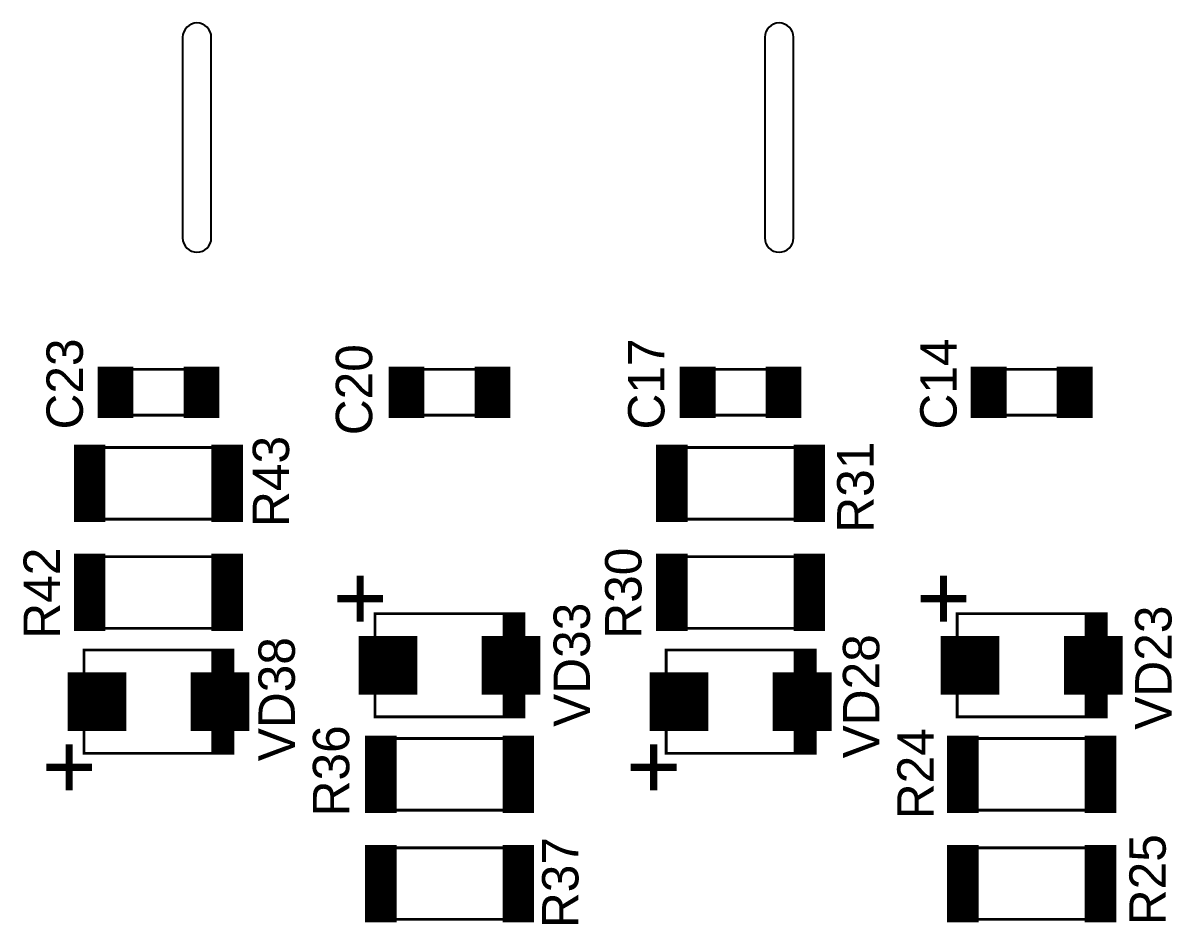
# Model space of a CAD drawing. Extents: x 25 to 880, y 8 to 306.
# Drawn here: x 728.2 to 778.3, y 181.2 to 220.6 of the extents above; entities that cross this region are included whole.
import ezdxf
from ezdxf.enums import TextEntityAlignment as Align

# ---------------------------------------------------------------- set-up
doc = ezdxf.new("R2010")
doc.units = 0
doc.header["$MEASUREMENT"] = 0
for name, color, linetype in [('BOARD', 7, 'Continuous'), ('BOT', 7, 'Continuous'), ('BOT_ASY', 7, 'Continuous')]:
    doc.layers.add(name, color=color, linetype=linetype)

msp = doc.modelspace()

# ---------------------------------------------------------------- linework, layer by layer
at = {"layer": 'BOARD'}
for points in [[(736.3862, 211.175), (736.3862, 219.925, 0.414214), (735.7612, 220.55, 0.414214), (735.1362, 219.925), (735.1362, 211.175, 0.414214), (735.7612, 210.55, 0.414214)], [(761.7875, 211.175), (761.7875, 219.925, 0.414214), (761.1625, 220.55, 0.414214), (760.5375, 219.925), (760.5375, 211.175, 0.414214), (761.1625, 210.55, 0.414214)]]:
    msp.add_lwpolyline(points, format="xyb", close=True, dxfattribs=at)
at = {"layer": 'BOT', "const_width": 0.125}
for points in [[(731.4875, 203.375), (732.925, 203.375), (732.925, 205.5), (731.4875, 205.5)], [(735.2375, 203.375), (736.675, 203.375), (736.675, 205.5), (735.2375, 205.5)], [(744.1875, 203.375), (745.625, 203.375), (745.625, 205.5), (744.1875, 205.5)], [(747.9375, 203.375), (749.375, 203.375), (749.375, 205.5), (747.9375, 205.5)], [(756.8875, 203.375), (758.325, 203.375), (758.325, 205.5), (756.8875, 205.5)], [(760.6375, 203.375), (762.075, 203.375), (762.075, 205.5), (760.6375, 205.5)], [(769.5875, 203.375), (771.025, 203.375), (771.025, 205.5), (769.5875, 205.5)], [(773.3375, 203.375), (774.775, 203.375), (774.775, 205.5), (773.3375, 205.5)], [(730.4562, 198.8437), (731.7062, 198.8437), (731.7062, 202.0937), (730.4562, 202.0937)], [(736.4562, 198.8437), (737.7062, 198.8437), (737.7062, 202.0937), (736.4562, 202.0937)], [(755.8562, 198.8437), (757.1062, 198.8437), (757.1062, 202.0937), (755.8562, 202.0937)], [(761.8562, 198.8437), (763.1062, 198.8437), (763.1062, 202.0937), (761.8562, 202.0937)], [(730.4562, 194.0813), (731.7062, 194.0813), (731.7062, 197.3313), (730.4562, 197.3313)], [(736.4562, 194.0813), (737.7062, 194.0813), (737.7062, 197.3313), (736.4562, 197.3313)], [(755.8562, 194.0813), (757.1062, 194.0813), (757.1062, 197.3313), (755.8562, 197.3313)], [(761.8562, 194.0813), (763.1062, 194.0813), (763.1062, 197.3313), (761.8562, 197.3313)], [(742.875, 191.3125), (745.3125, 191.3125), (745.3125, 193.75), (742.875, 193.75)], [(748.25, 191.3125), (750.6875, 191.3125), (750.6875, 193.75), (748.25, 193.75)], [(768.275, 191.3125), (770.7125, 191.3125), (770.7125, 193.75), (768.275, 193.75)], [(773.65, 191.3125), (776.0875, 191.3125), (776.0875, 193.75), (773.65, 193.75)], [(730.175, 189.725), (732.6125, 189.725), (732.6125, 192.1625), (730.175, 192.1625)], [(735.55, 189.725), (737.9875, 189.725), (737.9875, 192.1625), (735.55, 192.1625)], [(755.575, 189.725), (758.0125, 189.725), (758.0125, 192.1625), (755.575, 192.1625)], [(760.95, 189.725), (763.3875, 189.725), (763.3875, 192.1625), (760.95, 192.1625)], [(743.1562, 186.1437), (744.4062, 186.1437), (744.4062, 189.3938), (743.1562, 189.3938)], [(749.1562, 186.1437), (750.4062, 186.1437), (750.4062, 189.3938), (749.1562, 189.3938)], [(768.5562, 186.1437), (769.8062, 186.1437), (769.8062, 189.3938), (768.5562, 189.3938)], [(774.5562, 186.1437), (775.8062, 186.1437), (775.8062, 189.3938), (774.5562, 189.3938)], [(743.1562, 181.3812), (744.4062, 181.3812), (744.4062, 184.6312), (743.1562, 184.6312)], [(749.1562, 181.3812), (750.4062, 181.3812), (750.4062, 184.6312), (749.1562, 184.6312)], [(768.5562, 181.3812), (769.8062, 181.3812), (769.8062, 184.6312), (768.5562, 184.6312)], [(774.5562, 181.3812), (775.8062, 181.3812), (775.8062, 184.6312), (774.5562, 184.6312)]]:
    msp.add_lwpolyline(points, close=True, dxfattribs=at)
for points in [[(731.55, 203.375), (731.55, 205.5)], [(731.675, 203.375), (731.675, 205.5)], [(731.8, 203.375), (731.8, 205.5)], [(731.925, 203.375), (731.925, 205.5)], [(732.05, 203.375), (732.05, 205.5)], [(732.175, 203.375), (732.175, 205.5)], [(732.3, 203.375), (732.3, 205.5)], [(732.425, 203.375), (732.425, 205.5)], [(732.55, 203.375), (732.55, 205.5)], [(732.675, 203.375), (732.675, 205.5)], [(732.8, 203.375), (732.8, 205.5)], [(732.925, 203.375), (732.925, 205.5)], [(735.3, 203.375), (735.3, 205.5)], [(735.425, 203.375), (735.425, 205.5)], [(735.55, 203.375), (735.55, 205.5)], [(735.675, 203.375), (735.675, 205.5)], [(735.8, 203.375), (735.8, 205.5)], [(735.925, 203.375), (735.925, 205.5)], [(736.05, 203.375), (736.05, 205.5)], [(736.175, 203.375), (736.175, 205.5)], [(736.3, 203.375), (736.3, 205.5)], [(736.425, 203.375), (736.425, 205.5)], [(736.55, 203.375), (736.55, 205.5)], [(736.675, 203.375), (736.675, 205.5)], [(744.3, 203.375), (744.3, 205.5)], [(744.425, 203.375), (744.425, 205.5)], [(744.55, 203.375), (744.55, 205.5)], [(744.675, 203.375), (744.675, 205.5)], [(744.8, 203.375), (744.8, 205.5)], [(744.925, 203.375), (744.925, 205.5)], [(745.05, 203.375), (745.05, 205.5)], [(745.175, 203.375), (745.175, 205.5)], [(745.3, 203.375), (745.3, 205.5)], [(745.425, 203.375), (745.425, 205.5)], [(745.55, 203.375), (745.55, 205.5)], [(748.05, 203.375), (748.05, 205.5)], [(748.175, 203.375), (748.175, 205.5)], [(748.3, 203.375), (748.3, 205.5)], [(748.425, 203.375), (748.425, 205.5)], [(748.55, 203.375), (748.55, 205.5)], [(748.675, 203.375), (748.675, 205.5)], [(748.8, 203.375), (748.8, 205.5)], [(748.925, 203.375), (748.925, 205.5)], [(749.05, 203.375), (749.05, 205.5)], [(749.175, 203.375), (749.175, 205.5)], [(749.3, 203.375), (749.3, 205.5)], [(756.925, 203.375), (756.925, 205.5)], [(757.05, 203.375), (757.05, 205.5)], [(757.175, 203.375), (757.175, 205.5)], [(757.3, 203.375), (757.3, 205.5)], [(757.425, 203.375), (757.425, 205.5)], [(757.55, 203.375), (757.55, 205.5)], [(757.675, 203.375), (757.675, 205.5)], [(757.8, 203.375), (757.8, 205.5)], [(757.925, 203.375), (757.925, 205.5)], [(758.05, 203.375), (758.05, 205.5)], [(758.175, 203.375), (758.175, 205.5)], [(758.3, 203.375), (758.3, 205.5)], [(760.675, 203.375), (760.675, 205.5)], [(760.8, 203.375), (760.8, 205.5)], [(760.925, 203.375), (760.925, 205.5)], [(761.05, 203.375), (761.05, 205.5)], [(761.175, 203.375), (761.175, 205.5)], [(761.3, 203.375), (761.3, 205.5)], [(761.425, 203.375), (761.425, 205.5)], [(761.55, 203.375), (761.55, 205.5)], [(761.675, 203.375), (761.675, 205.5)], [(761.8, 203.375), (761.8, 205.5)], [(761.925, 203.375), (761.925, 205.5)], [(762.05, 203.375), (762.05, 205.5)], [(769.675, 203.375), (769.675, 205.5)], [(769.8, 203.375), (769.8, 205.5)], [(769.925, 203.375), (769.925, 205.5)], [(770.05, 203.375), (770.05, 205.5)], [(770.175, 203.375), (770.175, 205.5)], [(770.3, 203.375), (770.3, 205.5)], [(770.425, 203.375), (770.425, 205.5)], [(770.55, 203.375), (770.55, 205.5)], [(770.675, 203.375), (770.675, 205.5)], [(770.8, 203.375), (770.8, 205.5)], [(770.925, 203.375), (770.925, 205.5)], [(773.425, 203.375), (773.425, 205.5)], [(773.55, 203.375), (773.55, 205.5)], [(773.675, 203.375), (773.675, 205.5)], [(773.8, 203.375), (773.8, 205.5)], [(773.925, 203.375), (773.925, 205.5)], [(774.05, 203.375), (774.05, 205.5)], [(774.175, 203.375), (774.175, 205.5)], [(774.3, 203.375), (774.3, 205.5)], [(774.425, 203.375), (774.425, 205.5)], [(774.55, 203.375), (774.55, 205.5)], [(774.675, 203.375), (774.675, 205.5)], [(730.55, 198.8437), (730.55, 202.0937)], [(730.675, 198.8437), (730.675, 202.0937)], [(730.8, 198.8437), (730.8, 202.0937)], [(730.925, 198.8437), (730.925, 202.0937)], [(731.05, 198.8437), (731.05, 202.0937)], [(731.175, 198.8437), (731.175, 202.0937)], [(731.3, 198.8437), (731.3, 202.0937)], [(731.425, 198.8437), (731.425, 202.0937)], [(731.55, 198.8437), (731.55, 202.0937)], [(731.675, 198.8437), (731.675, 202.0937)], [(736.55, 198.8437), (736.55, 202.0937)], [(736.675, 198.8437), (736.675, 202.0937)], [(736.8, 198.8437), (736.8, 202.0937)], [(736.925, 198.8437), (736.925, 202.0937)], [(737.05, 198.8437), (737.05, 202.0937)], [(737.175, 198.8437), (737.175, 202.0937)], [(737.3, 198.8437), (737.3, 202.0937)], [(737.425, 198.8437), (737.425, 202.0937)], [(737.55, 198.8437), (737.55, 202.0937)], [(737.675, 198.8437), (737.675, 202.0937)], [(755.925, 198.8437), (755.925, 202.0937)], [(756.05, 198.8437), (756.05, 202.0937)], [(756.175, 198.8437), (756.175, 202.0937)], [(756.3, 198.8437), (756.3, 202.0937)], [(756.425, 198.8437), (756.425, 202.0937)], [(756.55, 198.8437), (756.55, 202.0937)], [(756.675, 198.8437), (756.675, 202.0937)], [(756.8, 198.8437), (756.8, 202.0937)], [(756.925, 198.8437), (756.925, 202.0937)], [(757.05, 198.8437), (757.05, 202.0937)], [(761.925, 198.8437), (761.925, 202.0937)], [(762.05, 198.8437), (762.05, 202.0937)], [(762.175, 198.8437), (762.175, 202.0937)], [(762.3, 198.8437), (762.3, 202.0937)], [(762.425, 198.8437), (762.425, 202.0937)], [(762.55, 198.8437), (762.55, 202.0937)], [(762.675, 198.8437), (762.675, 202.0937)], [(762.8, 198.8437), (762.8, 202.0937)], [(762.925, 198.8437), (762.925, 202.0937)], [(763.05, 198.8437), (763.05, 202.0937)], [(730.55, 194.0813), (730.55, 197.3313)], [(730.675, 194.0813), (730.675, 197.3313)], [(730.8, 194.0813), (730.8, 197.3313)], [(730.925, 194.0813), (730.925, 197.3313)], [(731.05, 194.0813), (731.05, 197.3313)], [(731.175, 194.0813), (731.175, 197.3313)], [(731.3, 194.0813), (731.3, 197.3313)], [(731.425, 194.0813), (731.425, 197.3313)], [(731.55, 194.0813), (731.55, 197.3313)], [(731.675, 194.0813), (731.675, 197.3313)], [(736.55, 194.0813), (736.55, 197.3313)], [(736.675, 194.0813), (736.675, 197.3313)], [(736.8, 194.0813), (736.8, 197.3313)], [(736.925, 194.0813), (736.925, 197.3313)], [(737.05, 194.0813), (737.05, 197.3313)], [(737.175, 194.0813), (737.175, 197.3313)], [(737.3, 194.0813), (737.3, 197.3313)], [(737.425, 194.0813), (737.425, 197.3313)], [(737.55, 194.0813), (737.55, 197.3313)], [(737.675, 194.0813), (737.675, 197.3313)], [(755.925, 194.0813), (755.925, 197.3313)], [(756.05, 194.0813), (756.05, 197.3313)], [(756.175, 194.0813), (756.175, 197.3313)], [(756.3, 194.0813), (756.3, 197.3313)], [(756.425, 194.0813), (756.425, 197.3313)], [(756.55, 194.0813), (756.55, 197.3313)], [(756.675, 194.0813), (756.675, 197.3313)], [(756.8, 194.0813), (756.8, 197.3313)], [(756.925, 194.0813), (756.925, 197.3313)], [(757.05, 194.0813), (757.05, 197.3313)], [(761.925, 194.0813), (761.925, 197.3313)], [(762.05, 194.0813), (762.05, 197.3313)], [(762.175, 194.0813), (762.175, 197.3313)], [(762.3, 194.0813), (762.3, 197.3313)], [(762.425, 194.0813), (762.425, 197.3313)], [(762.55, 194.0813), (762.55, 197.3313)], [(762.675, 194.0813), (762.675, 197.3313)], [(762.8, 194.0813), (762.8, 197.3313)], [(762.925, 194.0813), (762.925, 197.3313)], [(763.05, 194.0813), (763.05, 197.3313)], [(742.925, 191.3125), (742.925, 193.75)], [(743.05, 191.3125), (743.05, 193.75)], [(743.175, 191.3125), (743.175, 193.75)], [(743.3, 191.3125), (743.3, 193.75)], [(743.425, 191.3125), (743.425, 193.75)], [(743.55, 191.3125), (743.55, 193.75)], [(743.675, 191.3125), (743.675, 193.75)], [(743.8, 191.3125), (743.8, 193.75)], [(743.925, 191.3125), (743.925, 193.75)], [(744.05, 191.3125), (744.05, 193.75)], [(744.175, 191.3125), (744.175, 193.75)], [(744.3, 191.3125), (744.3, 193.75)], [(744.425, 191.3125), (744.425, 193.75)], [(744.55, 191.3125), (744.55, 193.75)], [(744.675, 191.3125), (744.675, 193.75)], [(744.8, 191.3125), (744.8, 193.75)], [(744.925, 191.3125), (744.925, 193.75)], [(745.05, 191.3125), (745.05, 193.75)], [(745.175, 191.3125), (745.175, 193.75)], [(745.3, 191.3125), (745.3, 193.75)], [(748.3, 191.3125), (748.3, 193.75)], [(748.425, 191.3125), (748.425, 193.75)], [(748.55, 191.3125), (748.55, 193.75)], [(748.675, 191.3125), (748.675, 193.75)], [(748.8, 191.3125), (748.8, 193.75)], [(748.925, 191.3125), (748.925, 193.75)], [(749.05, 191.3125), (749.05, 193.75)], [(749.175, 191.3125), (749.175, 193.75)], [(749.3, 191.3125), (749.3, 193.75)], [(749.425, 191.3125), (749.425, 193.75)], [(749.55, 191.3125), (749.55, 193.75)], [(749.675, 191.3125), (749.675, 193.75)], [(749.8, 191.3125), (749.8, 193.75)], [(749.925, 191.3125), (749.925, 193.75)], [(750.05, 191.3125), (750.05, 193.75)], [(750.175, 191.3125), (750.175, 193.75)], [(750.3, 191.3125), (750.3, 193.75)], [(750.425, 191.3125), (750.425, 193.75)], [(750.55, 191.3125), (750.55, 193.75)], [(750.675, 191.3125), (750.675, 193.75)], [(768.3, 191.3125), (768.3, 193.75)], [(768.425, 191.3125), (768.425, 193.75)], [(768.55, 191.3125), (768.55, 193.75)], [(768.675, 191.3125), (768.675, 193.75)], [(768.8, 191.3125), (768.8, 193.75)], [(768.925, 191.3125), (768.925, 193.75)], [(769.05, 191.3125), (769.05, 193.75)], [(769.175, 191.3125), (769.175, 193.75)], [(769.3, 191.3125), (769.3, 193.75)], [(769.425, 191.3125), (769.425, 193.75)], [(769.55, 191.3125), (769.55, 193.75)], [(769.675, 191.3125), (769.675, 193.75)], [(769.8, 191.3125), (769.8, 193.75)], [(769.925, 191.3125), (769.925, 193.75)], [(770.05, 191.3125), (770.05, 193.75)], [(770.175, 191.3125), (770.175, 193.75)], [(770.3, 191.3125), (770.3, 193.75)], [(770.425, 191.3125), (770.425, 193.75)], [(770.55, 191.3125), (770.55, 193.75)], [(770.675, 191.3125), (770.675, 193.75)], [(773.675, 191.3125), (773.675, 193.75)], [(773.8, 191.3125), (773.8, 193.75)], [(773.925, 191.3125), (773.925, 193.75)], [(774.05, 191.3125), (774.05, 193.75)], [(774.175, 191.3125), (774.175, 193.75)], [(774.3, 191.3125), (774.3, 193.75)], [(774.425, 191.3125), (774.425, 193.75)], [(774.55, 191.3125), (774.55, 193.75)], [(774.675, 191.3125), (774.675, 193.75)], [(774.8, 191.3125), (774.8, 193.75)], [(774.925, 191.3125), (774.925, 193.75)], [(775.05, 191.3125), (775.05, 193.75)], [(775.175, 191.3125), (775.175, 193.75)], [(775.3, 191.3125), (775.3, 193.75)], [(775.425, 191.3125), (775.425, 193.75)], [(775.55, 191.3125), (775.55, 193.75)], [(775.675, 191.3125), (775.675, 193.75)], [(775.8, 191.3125), (775.8, 193.75)], [(775.925, 191.3125), (775.925, 193.75)], [(776.05, 191.3125), (776.05, 193.75)], [(730.175, 189.725), (730.175, 192.1625)], [(730.3, 189.725), (730.3, 192.1625)], [(730.425, 189.725), (730.425, 192.1625)], [(730.55, 189.725), (730.55, 192.1625)], [(730.675, 189.725), (730.675, 192.1625)], [(730.8, 189.725), (730.8, 192.1625)], [(730.925, 189.725), (730.925, 192.1625)], [(731.05, 189.725), (731.05, 192.1625)], [(731.175, 189.725), (731.175, 192.1625)], [(731.3, 189.725), (731.3, 192.1625)], [(731.425, 189.725), (731.425, 192.1625)], [(731.55, 189.725), (731.55, 192.1625)], [(731.675, 189.725), (731.675, 192.1625)], [(731.8, 189.725), (731.8, 192.1625)], [(731.925, 189.725), (731.925, 192.1625)], [(732.05, 189.725), (732.05, 192.1625)], [(732.175, 189.725), (732.175, 192.1625)], [(732.3, 189.725), (732.3, 192.1625)], [(732.425, 189.725), (732.425, 192.1625)], [(732.55, 189.725), (732.55, 192.1625)], [(735.55, 189.725), (735.55, 192.1625)], [(735.675, 189.725), (735.675, 192.1625)], [(735.8, 189.725), (735.8, 192.1625)], [(735.925, 189.725), (735.925, 192.1625)], [(736.05, 189.725), (736.05, 192.1625)], [(736.175, 189.725), (736.175, 192.1625)], [(736.3, 189.725), (736.3, 192.1625)], [(736.425, 189.725), (736.425, 192.1625)], [(736.55, 189.725), (736.55, 192.1625)], [(736.675, 189.725), (736.675, 192.1625)], [(736.8, 189.725), (736.8, 192.1625)], [(736.925, 189.725), (736.925, 192.1625)], [(737.05, 189.725), (737.05, 192.1625)], [(737.175, 189.725), (737.175, 192.1625)], [(737.3, 189.725), (737.3, 192.1625)], [(737.425, 189.725), (737.425, 192.1625)], [(737.55, 189.725), (737.55, 192.1625)], [(737.675, 189.725), (737.675, 192.1625)], [(737.8, 189.725), (737.8, 192.1625)], [(737.925, 189.725), (737.925, 192.1625)], [(755.675, 189.725), (755.675, 192.1625)], [(755.8, 189.725), (755.8, 192.1625)], [(755.925, 189.725), (755.925, 192.1625)], [(756.05, 189.725), (756.05, 192.1625)], [(756.175, 189.725), (756.175, 192.1625)], [(756.3, 189.725), (756.3, 192.1625)], [(756.425, 189.725), (756.425, 192.1625)], [(756.55, 189.725), (756.55, 192.1625)], [(756.675, 189.725), (756.675, 192.1625)], [(756.8, 189.725), (756.8, 192.1625)], [(756.925, 189.725), (756.925, 192.1625)], [(757.05, 189.725), (757.05, 192.1625)], [(757.175, 189.725), (757.175, 192.1625)], [(757.3, 189.725), (757.3, 192.1625)], [(757.425, 189.725), (757.425, 192.1625)], [(757.55, 189.725), (757.55, 192.1625)], [(757.675, 189.725), (757.675, 192.1625)], [(757.8, 189.725), (757.8, 192.1625)], [(757.925, 189.725), (757.925, 192.1625)], [(761.05, 189.725), (761.05, 192.1625)], [(761.175, 189.725), (761.175, 192.1625)], [(761.3, 189.725), (761.3, 192.1625)], [(761.425, 189.725), (761.425, 192.1625)], [(761.55, 189.725), (761.55, 192.1625)], [(761.675, 189.725), (761.675, 192.1625)], [(761.8, 189.725), (761.8, 192.1625)], [(761.925, 189.725), (761.925, 192.1625)], [(762.05, 189.725), (762.05, 192.1625)], [(762.175, 189.725), (762.175, 192.1625)], [(762.3, 189.725), (762.3, 192.1625)], [(762.425, 189.725), (762.425, 192.1625)], [(762.55, 189.725), (762.55, 192.1625)], [(762.675, 189.725), (762.675, 192.1625)], [(762.8, 189.725), (762.8, 192.1625)], [(762.925, 189.725), (762.925, 192.1625)], [(763.05, 189.725), (763.05, 192.1625)], [(763.175, 189.725), (763.175, 192.1625)], [(763.3, 189.725), (763.3, 192.1625)], [(743.175, 186.1437), (743.175, 189.3938)], [(743.3, 186.1437), (743.3, 189.3938)], [(743.425, 186.1437), (743.425, 189.3938)], [(743.55, 186.1437), (743.55, 189.3938)], [(743.675, 186.1437), (743.675, 189.3938)], [(743.8, 186.1437), (743.8, 189.3938)], [(743.925, 186.1437), (743.925, 189.3938)], [(744.05, 186.1437), (744.05, 189.3938)], [(744.175, 186.1437), (744.175, 189.3938)], [(744.3, 186.1437), (744.3, 189.3938)], [(749.175, 186.1437), (749.175, 189.3938)], [(749.3, 186.1437), (749.3, 189.3938)], [(749.425, 186.1437), (749.425, 189.3938)], [(749.55, 186.1437), (749.55, 189.3938)], [(749.675, 186.1437), (749.675, 189.3938)], [(749.8, 186.1437), (749.8, 189.3938)], [(749.925, 186.1437), (749.925, 189.3938)], [(750.05, 186.1437), (750.05, 189.3938)], [(750.175, 186.1437), (750.175, 189.3938)], [(750.3, 186.1437), (750.3, 189.3938)], [(768.675, 186.1437), (768.675, 189.3938)], [(768.8, 186.1437), (768.8, 189.3938)], [(768.925, 186.1437), (768.925, 189.3938)], [(769.05, 186.1437), (769.05, 189.3938)], [(769.175, 186.1437), (769.175, 189.3938)], [(769.3, 186.1437), (769.3, 189.3938)], [(769.425, 186.1437), (769.425, 189.3938)], [(769.55, 186.1437), (769.55, 189.3938)], [(769.675, 186.1437), (769.675, 189.3938)], [(769.8, 186.1437), (769.8, 189.3938)], [(774.675, 186.1437), (774.675, 189.3938)], [(774.8, 186.1437), (774.8, 189.3938)], [(774.925, 186.1437), (774.925, 189.3938)], [(775.05, 186.1437), (775.05, 189.3938)], [(775.175, 186.1437), (775.175, 189.3938)], [(775.3, 186.1437), (775.3, 189.3938)], [(775.425, 186.1437), (775.425, 189.3938)], [(775.55, 186.1437), (775.55, 189.3938)], [(775.675, 186.1437), (775.675, 189.3938)], [(775.8, 186.1437), (775.8, 189.3938)], [(743.175, 181.3812), (743.175, 184.6312)], [(743.3, 181.3812), (743.3, 184.6312)], [(743.425, 181.3812), (743.425, 184.6312)], [(743.55, 181.3812), (743.55, 184.6312)], [(743.675, 181.3812), (743.675, 184.6312)], [(743.8, 181.3812), (743.8, 184.6312)], [(743.925, 181.3812), (743.925, 184.6312)], [(744.05, 181.3812), (744.05, 184.6312)], [(744.175, 181.3812), (744.175, 184.6312)], [(744.3, 181.3812), (744.3, 184.6312)], [(749.175, 181.3812), (749.175, 184.6312)], [(749.3, 181.3812), (749.3, 184.6312)], [(749.425, 181.3812), (749.425, 184.6312)], [(749.55, 181.3812), (749.55, 184.6312)], [(749.675, 181.3812), (749.675, 184.6312)], [(749.8, 181.3812), (749.8, 184.6312)], [(749.925, 181.3812), (749.925, 184.6312)], [(750.05, 181.3812), (750.05, 184.6312)], [(750.175, 181.3812), (750.175, 184.6312)], [(750.3, 181.3812), (750.3, 184.6312)], [(768.675, 181.3812), (768.675, 184.6312)], [(768.8, 181.3812), (768.8, 184.6312)], [(768.925, 181.3812), (768.925, 184.6312)], [(769.05, 181.3812), (769.05, 184.6312)], [(769.175, 181.3812), (769.175, 184.6312)], [(769.3, 181.3812), (769.3, 184.6312)], [(769.425, 181.3812), (769.425, 184.6312)], [(769.55, 181.3812), (769.55, 184.6312)], [(769.675, 181.3812), (769.675, 184.6312)], [(769.8, 181.3812), (769.8, 184.6312)], [(774.675, 181.3812), (774.675, 184.6312)], [(774.8, 181.3812), (774.8, 184.6312)], [(774.925, 181.3812), (774.925, 184.6312)], [(775.05, 181.3812), (775.05, 184.6312)], [(775.175, 181.3812), (775.175, 184.6312)], [(775.3, 181.3812), (775.3, 184.6312)], [(775.425, 181.3812), (775.425, 184.6312)], [(775.55, 181.3812), (775.55, 184.6312)], [(775.675, 181.3812), (775.675, 184.6312)], [(775.8, 181.3812), (775.8, 184.6312)]]:
    msp.add_lwpolyline(points, dxfattribs=at)
at = {"layer": 'BOT_ASY', "const_width": 0.125}
for points in [[(736.0812, 205.4375), (736.0812, 203.4375), (732.0812, 203.4375), (732.0812, 205.4375)], [(748.7812, 205.4375), (748.7812, 203.4375), (744.7812, 203.4375), (744.7812, 205.4375)], [(761.4812, 205.4375), (761.4812, 203.4375), (757.4812, 203.4375), (757.4812, 205.4375)], [(774.1812, 205.4375), (774.1812, 203.4375), (770.1812, 203.4375), (770.1812, 205.4375)], [(730.9562, 198.9062), (730.9562, 202.0312), (737.2062, 202.0312), (737.2062, 198.9062)], [(756.3562, 198.9062), (756.3562, 202.0312), (762.6062, 202.0312), (762.6062, 198.9062)], [(730.9562, 194.1438), (730.9562, 197.2688), (737.2062, 197.2688), (737.2062, 194.1438)], [(756.3562, 194.1438), (756.3562, 197.2688), (762.6062, 197.2688), (762.6062, 194.1438)], [(750.0312, 194.7837), (750.0312, 190.2787), (743.5312, 190.2787), (743.5312, 194.7837)], [(775.4312, 194.7837), (775.4312, 190.2787), (768.9312, 190.2787), (768.9312, 194.7837)], [(737.3312, 193.1962), (737.3312, 188.6912), (730.8312, 188.6912), (730.8312, 193.1962)], [(762.7312, 193.1962), (762.7312, 188.6912), (756.2312, 188.6912), (756.2312, 193.1962)], [(743.6562, 186.2062), (743.6562, 189.3312), (749.9062, 189.3312), (749.9062, 186.2062)], [(769.0562, 186.2062), (769.0562, 189.3312), (775.3062, 189.3312), (775.3062, 186.2062)], [(743.6562, 181.4437), (743.6562, 184.5687), (749.9062, 184.5687), (749.9062, 181.4437)], [(769.0562, 181.4437), (769.0562, 184.5687), (775.3062, 184.5687), (775.3062, 181.4437)]]:
    msp.add_lwpolyline(points, close=True, dxfattribs=at)
at = {"layer": 'BOT_ASY'}
for points, const_width in [([(742.8825, 196.4328), (742.8825, 194.4328)], 0.3125), ([(768.3322, 196.4328), (768.3322, 194.4328)], 0.3125), ([(743.8825, 195.4328), (741.8825, 195.4328)], 0.3125), ([(769.3322, 195.4328), (767.3322, 195.4328)], 0.3125), ([(749.1562, 194.7837), (749.1562, 190.2787)], 0.125), ([(749.2812, 194.7837), (749.2812, 190.2787)], 0.125), ([(749.4062, 194.7837), (749.4062, 190.2787)], 0.125), ([(749.5312, 194.7837), (749.5312, 190.2787)], 0.125), ([(749.6562, 194.7837), (749.6562, 190.2787)], 0.125), ([(749.7812, 194.7837), (749.7812, 190.2787)], 0.125), ([(749.9062, 194.7837), (749.9062, 190.2787)], 0.125), ([(774.5562, 194.7837), (774.5562, 190.2787)], 0.125), ([(774.6812, 194.7837), (774.6812, 190.2787)], 0.125), ([(774.8062, 194.7837), (774.8062, 190.2787)], 0.125), ([(774.9312, 194.7837), (774.9312, 190.2787)], 0.125), ([(775.0562, 194.7837), (775.0562, 190.2787)], 0.125), ([(775.1812, 194.7837), (775.1812, 190.2787)], 0.125), ([(775.3062, 194.7837), (775.3062, 190.2787)], 0.125), ([(736.4562, 193.1962), (736.4562, 188.6912)], 0.125), ([(736.5812, 193.1962), (736.5812, 188.6912)], 0.125), ([(736.7062, 193.1962), (736.7062, 188.6912)], 0.125), ([(736.8312, 193.1962), (736.8312, 188.6912)], 0.125), ([(736.9562, 193.1962), (736.9562, 188.6912)], 0.125), ([(737.0812, 193.1962), (737.0812, 188.6912)], 0.125), ([(737.2062, 193.1962), (737.2062, 188.6912)], 0.125), ([(761.8562, 193.1962), (761.8562, 188.6912)], 0.125), ([(761.9812, 193.1962), (761.9812, 188.6912)], 0.125), ([(762.1062, 193.1962), (762.1062, 188.6912)], 0.125), ([(762.2312, 193.1962), (762.2312, 188.6912)], 0.125), ([(762.3562, 193.1962), (762.3562, 188.6912)], 0.125), ([(762.4812, 193.1962), (762.4812, 188.6912)], 0.125), ([(762.6062, 193.1962), (762.6062, 188.6912)], 0.125), ([(730.1841, 189.0783), (730.1841, 187.0783)], 0.3125), ([(755.6867, 189.0783), (755.6867, 187.0783)], 0.3125), ([(731.1841, 188.0783), (729.1841, 188.0783)], 0.3125), ([(756.6867, 188.0783), (754.6867, 188.0783)], 0.3125)]:
    msp.add_lwpolyline(points, dxfattribs=dict(at, const_width=const_width))

# ---------------------------------------------------------------- texts
at = {"layer": 'BOT_ASY', "width": 1.019685}
for s, p in [('C23', (730.7824, 204.8014)), ('C17', (756.1574, 204.8014)), ('C14', (768.9074, 204.8014)), ('C20', (743.4074, 204.5514)), ('R43', (739.7811, 200.5501)), ('R31', (765.2811, 200.3001)), ('R42', (729.7811, 195.6751)), ('R30', (755.1561, 195.6751)), ('VD33', (752.9074, 192.5514)), ('VD23', (778.2824, 192.4264)), ('VD38', (740.0324, 191.0514)), ('VD28', (765.5324, 191.1764)), ('R36', (742.4061, 187.9251)), ('R24', (767.9061, 187.8001)), ('R25', (778.0311, 183.1751)), ('R37', (752.4061, 183.0501))]:
    msp.add_text(s, height=1.5875, rotation=90, dxfattribs=at).set_placement(p, align=Align.CENTER)

doc.saveas('drawing.dxf')
